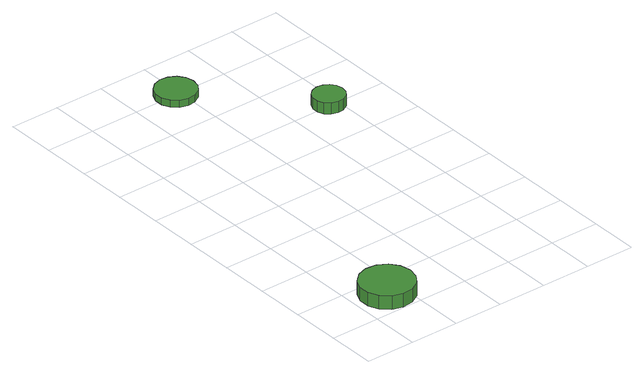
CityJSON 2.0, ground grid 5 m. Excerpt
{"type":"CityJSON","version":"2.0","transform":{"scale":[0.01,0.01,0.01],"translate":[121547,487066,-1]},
"CityObjects":{
"tree1":{"type":"SolitaryVegetationObject","attributes":{"function":"something"},"geometry":[{"type":"MultiSurface","lod":"1","boundaries":[[[0,1,2,3,4,5,6,7,8,9,10,11,12,13,14]],[[15,16,17,18,19,20,21,22,23,24,25,26,27,28,29]],[[0,29,28,1]],[[1,28,27,2]],[[2,27,26,3]],[[3,26,25,4]],[[4,25,24,5]],[[5,24,23,6]],[[6,23,22,7]],[[7,22,21,8]],[[8,21,20,9]],[[9,20,19,10]],[[10,19,18,11]],[[11,18,17,12]],[[12,17,16,13]],[[13,16,15,14]],[[14,15,29,0]]]}]},
"tree2":{"type":"SolitaryVegetationObject","attributes":{"function":"something"}},
"tree3":{"type":"SolitaryVegetationObject","attributes":{"function":"something"}},
"tree4":{"type":"SolitaryVegetationObject","attributes":{"function":"something"},"geometry":[{"type":"MultiSurface","lod":"1","boundaries":[[[30,31,32,33,34,35,36,37,38,39,40,41,42,43,44]],[[45,46,47,48,49,50,51,52,53,54,55,56,57,58,59]],[[30,59,58,31]],[[31,58,57,32]],[[32,57,56,33]],[[33,56,55,34]],[[34,55,54,35]],[[35,54,53,36]],[[36,53,52,37]],[[37,52,51,38]],[[38,51,50,39]],[[39,50,49,40]],[[40,49,48,41]],[[41,48,47,42]],[[42,47,46,43]],[[43,46,45,44]],[[44,45,59,30]]]}]},
"tree5":{"type":"SolitaryVegetationObject","attributes":{"function":"something"},"geometry":[{"type":"MultiSurface","lod":"1","boundaries":[[[60,61,62,63,64,65,66,67,68,69,70,71,72,73,74]],[[75,76,77,78,79,80,81,82,83,84,85,86,87,88,89]],[[60,89,88,61]],[[61,88,87,62]],[[62,87,86,63]],[[63,86,85,64]],[[64,85,84,65]],[[65,84,83,66]],[[66,83,82,67]],[[67,82,81,68]],[[68,81,80,69]],[[69,80,79,70]],[[70,79,78,71]],[[71,78,77,72]],[[72,77,76,73]],[[73,76,75,74]],[[74,75,89,60]]]}]},
"tree6":{"type":"SolitaryVegetationObject","attributes":{"function":"something"}}
},
"vertices":[
[607,275,198],[584,384,198],[519,474,198],[422,530,198],[312,541,198],[206,507,198],[123,432,198],[78,331,198],[78,220,198],[123,118,198],[206,43,198],[312,9,198],[422,21,198],[519,76,198],[584,166,198],[584,166,58],[519,76,58],[422,21,58],[312,9,58],[206,43,58],[123,118,58],[78,220,58],[78,331,58],[123,432,58],[206,507,58],[312,541,58],[422,530,58],[519,474,58],[584,384,58],[607,275,58],
[1153,3999,130],[1135,4081,130],[1086,4149,130],[1013,4191,130],[930,4200,130],[850,4174,130],[787,4117,130],[753,4041,130],[753,3956,130],[787,3880,130],[850,3823,130],[930,3797,130],[1013,3806,130],[1086,3848,130],[1135,3916,130],[1135,3916,58],[1086,3848,58],[1013,3806,58],[930,3797,58],[850,3823,58],[787,3880,58],[753,3956,58],[753,4041,58],[787,4117,58],[850,4174,58],[930,4200,58],[1013,4191,58],[1086,4149,58],[1135,4081,58],[1153,3999,58],
[2062,3024,173],[2048,3088,173],[2010,3141,173],[1953,3174,173],[1888,3181,173],[1826,3160,173],[1777,3117,173],[1751,3057,173],[1751,2991,173],[1777,2932,173],[1826,2888,173],[1888,2868,173],[1953,2874,173],[2010,2907,173],[2048,2960,173],[2048,2960,58],[2010,2907,58],[1953,2874,58],[1888,2868,58],[1826,2888,58],[1777,2932,58],[1751,2991,58],[1751,3057,58],[1777,3117,58],[1826,3160,58],[1888,3181,58],[1953,3174,58],[2010,3141,58],[2048,3088,58],[2062,3024,58]
]}
